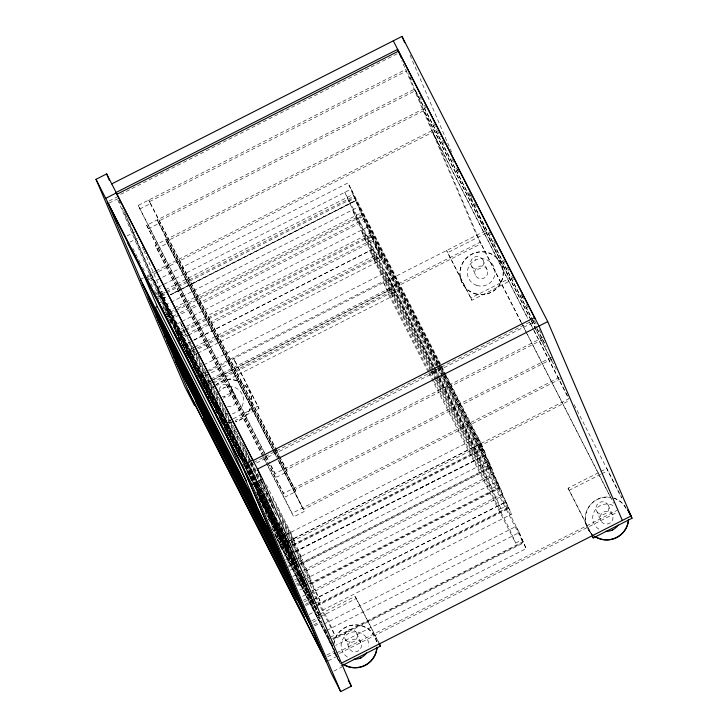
<?xml version="1.0" encoding="UTF-8"?>
<svg xmlns="http://www.w3.org/2000/svg" width="728" height="728" viewBox="0 0 728 728"><rect width="100%" height="100%" fill="white"/><g stroke="black" fill="none" stroke-linecap="round" stroke-linejoin="round"><path stroke-width="0.55" stroke-dasharray="3.64 2.73" d="M223.451 388.06L224.288 387.487M475.011 260.233L475.848 259.65M120.611 194.331L182.391 162.936M183.411 162.426L245.19 131.031M246.201 130.512L397.106 53.836M109.191 200.955L116.926 197.024M109.064 203.139L117.772 198.717M265.311 454.873L138.165 205.423L406.169 69.233M149.504 201.638L406.87 70.853M139.712 209.027L150.35 203.622L148.812 200.018L276.485 449.904M264 455.501L146.674 225.28L414.678 89.089L532.532 319.756M127.036 235.927L134.771 231.995M148.221 228.883L158.859 223.469L157.321 219.874L279.306 458.631M129.739 242.233L137.474 238.293M262.69 456.137L155.182 245.136L423.186 108.945L530.703 319.383M156.729 248.739L167.367 243.325L165.829 239.721L273.346 450.159M154.891 271.435L150.842 273.491L287.824 541.596L568.886 398.762L529.602 321.876M155.901 270.925L431.913 130.667L529.092 320.866M140.44 279.379L143.343 277.905M147.22 275.93L151.087 273.965M157.603 272.026L151.542 275.111L247.684 463.29M158.613 271.517L432.605 132.287L527.718 318.436M147.829 277.086L151.697 275.12L127.646 219.01M148.758 279.534L152.634 277.568L289.125 544.717L281.381 548.657M150.569 280.744L153.472 279.27L159.414 293.129L156.511 294.603M481.108 443.47L347.993 182.928L154.509 281.308L162.581 298.962L166.63 296.906M155.901 293.448L158.804 291.974L256.32 482.791M159.423 292.783L164.492 290.208M165.502 289.689L352.934 194.449L347.993 182.928M445.563 375.348L483.255 449.322L289.753 547.647L161.034 295.714L160.533 294.54L165.593 291.964M166.612 291.455L354.036 196.205L445.045 374.338M158.413 296.56L160.351 295.577L255 480.88M161.034 295.714L354.536 197.379L354.036 196.205M161.498 296.442L167.786 293.248M433.06 366.393L348.721 201.301L355.009 198.107M159.259 298.262L161.188 297.27L167.367 311.684L165.429 312.667M162.053 298.908L166.102 296.842L162.071 298.962L170.534 317.508L178.633 313.395M438.939 363.791L355.555 200.573L170.152 294.785L355.573 200.628M170.689 294.84L356.092 200.628L351.151 189.107L157.667 287.487L162.581 298.962M162.126 304.058L166.002 302.093L247.447 461.507M165.229 305.141L358.713 206.752L364.036 219.183L179.652 312.876M164.828 310.365L168.696 308.399L144.208 251.242M167.376 311.329L173.455 308.244M174.465 307.726L360.879 213.004L355.555 200.573M245.491 464.009L168.978 314.259L168.477 313.086L173.546 310.51M177.596 308.454L361.989 214.76L490.708 466.694L491.209 467.867L300.737 564.655M166.603 314.505L170.479 312.539L176.422 326.408L173.519 327.882M168.978 314.259L175.057 311.165M176.076 310.656L362.489 215.925L361.989 214.76M169.451 314.987L175.739 311.793M433.251 369.751L356.665 219.856L362.954 216.662M167.203 316.807L169.142 315.825L176.085 332.032M437.828 364.901L364.273 220.921L170.798 319.31L176.094 331.677L244.39 465.128M170.27 320.32L173.173 318.846L256.684 482.291M169.842 322.067L173.719 320.102M181.044 321.885L173.947 325.489L179.252 337.865L188.37 333.224M182.055 321.366L367.431 227.1L372.763 239.53L189.38 332.714M175.293 332.023L369.606 233.351L364.273 220.921M184.794 331.003L177.705 334.607L177.204 333.442L184.293 329.839M185.303 329.32L370.707 235.108L499.426 487.041L499.927 488.215L309.464 585.003M185.804 330.494L371.207 236.272L370.707 235.108M178.169 335.335L184.466 332.141L180.216 322.24L251.133 461.042M436.281 378.96L365.392 240.204L371.68 237.01M177.996 338.329L180.899 336.855L245.846 463.973M179.516 339.658L187.597 335.49M188.634 335.026L373 241.277L436.718 366.002M179.734 339.639L181.663 338.656M182.646 345.782L189.744 342.178M193.794 340.122L376.158 247.456L381.481 259.878L199.117 352.543M182.437 345.936L189.762 342.233M193.821 340.176L376.176 247.511M184.821 352.034L193.939 347.392M194.949 346.883L378.323 253.699L373 241.277M185.922 353.79L379.434 255.455L435.763 365.902M186.423 354.955L194.531 350.841M198.58 348.776L379.934 256.629L379.434 255.455M188.689 354.773L193.184 352.498L188.934 342.588L250.023 462.153M430.512 370.952L374.11 260.551L380.398 257.357M188.989 357.694L198.107 353.062M192.711 370.452L202.821 365.247M203.858 364.792L386.195 272.072L434.398 366.411M195.868 376.631L389.353 278.251L396.223 294.276L216.899 385.403M198.034 376.786L485.321 230.803M199.991 378.533L234.725 360.888L233.761 358.631L259.013 408.417L235.199 420.52M471.871 300.255L470.907 298.007L509.609 278.342L510.574 280.589L471.871 300.255L447.584 252.716L486.286 233.051L468.295 191.082M199.745 384.721L209.873 379.57M210.893 379.061L480.289 242.16L522.158 324.115M200.573 385.913L210.701 380.762M211.721 380.253L393.065 288.097L386.195 272.072M202.466 385.312L212.594 380.162M213.613 379.652L480.98 243.78L407.962 73.419M201.674 387.669L210.792 383.037M211.812 382.519L394.176 289.853L437.583 375.002M202.184 388.843L394.676 291.027L394.176 289.853M204.331 388.716L207.926 386.887L202.138 373.382L248.212 463.572M428.182 371.926L388.852 294.949L395.14 291.755M205.76 391.063L215.888 385.913M223.314 423.814L232.25 419.283M233.242 418.773L258.049 406.169M224.279 426.071L231.231 422.54M227.1 434.17L235.808 429.738M230.767 439.976L238.511 436.045M253.863 462.353L534.398 319.801M245.072 466.948L253.772 462.526M245.682 468.104L253.417 464.173M256.584 462.944L535.089 321.421M543.152 337.337L275.139 473.528L270.488 464.419M542.833 339.476L286.477 469.742L280.799 458.613M285.786 468.122L287.332 471.717L276.686 477.131L270.479 464.992M259.295 503.776L267.03 499.845L257.239 480.671M551.66 357.193L283.656 493.384L269.178 465.056M552.352 358.813L294.986 489.589L158.012 221.494L415.379 90.709L532.195 319.355M279.825 459.641L295.841 491.573L285.194 496.978L264.519 456.511M263.927 509.1L269.733 506.151L258.586 480.143M265.702 513.24L271.508 510.292L277.45 524.151L271.644 527.108M268.404 519.537L274.21 516.589M268.941 520.802L274.747 517.854M559.159 377.559L292.165 513.231L155.182 245.136M560.86 378.669L303.503 509.445L278.688 460.888M278.515 460.278L304.349 511.429L293.702 516.835L267.859 466.248M274.392 530.758L279.224 528.3L285.403 542.706L279.598 545.654M277.086 537.055L281.927 534.598L256.156 484.156M277.859 538.856L282.701 536.4M285.431 535.062L477.923 437.237L486.022 454.945L295.559 551.733M278.997 543.352L286.732 539.421L279.607 522.795M279.834 545.054L287.578 541.122M288.616 541.295L481.081 443.425L486.022 454.945M291.546 541.668L569.587 400.391M279.798 547.993L288.506 543.561M290.072 543.661L294.567 541.377L290.709 532.377M439.275 378.542L475.493 449.44L481.781 446.246M281.372 549.795L287.178 546.846L294.121 563.053L288.315 566.002M292.292 544.935L482.755 448.148M293.411 545.035L482.864 448.767M284.075 556.101L289.881 553.153L245.545 466.384M292.01 553.271L295.049 551.733M295.595 551.451L485.512 454.945M285.613 559.705L291.418 556.747L254.827 485.121M286.714 561.361L294.449 557.43L288.934 544.553M287.56 563.062L295.295 559.122L256.52 483.228M288.488 565.501L296.223 561.57M288.133 567.158L296.842 562.726L279.07 521.175M299.818 561.297L302.52 559.932L298.271 550.022M438.429 379.88L483.447 467.986L489.735 464.792M300.236 563.481L490.708 466.694M298.325 565.128L490.818 467.312L485.485 454.891L291.983 553.225L300.464 571.826L297.816 565.638M290.09 570.142L295.896 567.194L302.848 583.401L298.007 585.858M303.503 570.279L493.975 473.491L488.643 461.07L295.168 559.459L297.37 564.61M292.793 576.449L298.598 573.5L256.848 491.773M300.728 573.628L494.212 475.238L499.535 487.669L306.033 585.995L300.7 573.573M294.658 579.916L302.402 575.975M295.504 581.608L303.248 577.677L255.501 484.184M304.896 579.288L497.37 481.417L502.693 493.848L312.23 590.635M296.442 584.056L304.177 580.125L311.12 596.332L303.385 600.263M297.051 585.212L304.786 581.281L254.636 483.119M308.545 581.645L311.238 580.28L306.998 570.379M436.8 379.971L492.164 488.342L498.453 485.139M308.963 583.829L499.426 487.041M299.781 590.008L304.623 587.542L317.59 617.799M302.484 596.305L307.325 593.848L265.565 512.13M309.446 593.975L502.93 495.586L511.42 514.195L320.948 610.983M304.231 601.956L311.966 598.025L244.635 466.193M313.595 599.581L506.087 501.765L511.42 514.195M313.622 599.635L506.115 501.82L441.359 375.066M305.159 604.404L312.904 600.473L254.664 486.486M305.769 605.56L313.513 601.628M313.668 603.821L319.965 600.627L315.715 590.726M431.031 371.963L500.891 508.69L507.179 505.496M317.681 604.185L508.153 507.398L508.654 508.563L315.142 606.897L256.747 492.401M316.78 605.314L508.262 508.017M309.082 614.45L314.887 611.493L272.099 527.755M319.474 614.468L316.489 615.979L317.463 618.227L319.446 617.217M320.466 613.959L355.191 596.314L378.96 642.833M591.755 534.898L568.049 488.142L599.808 472.008M600.8 471.507L606.752 468.477L621.667 498.043M311.784 620.747L319.847 616.68M320.438 616.716L356.156 598.562L355.191 596.314M569.014 490.399L600.773 474.265M601.765 473.755L607.716 470.734M312.949 622.303L320.693 618.372M313.877 624.751L321.621 620.82M314.496 625.907L322.231 621.976M323.642 624.196L516.134 526.38L526.162 548.594L335.69 645.381M326.817 630.43L519.292 532.559L439.029 375.475M330.212 637.309L334.707 635.025L328.91 621.521L304.595 573.919M428.701 372.936L515.633 543.088L521.921 539.894M332.423 638.574L522.895 541.787L523.396 542.961L332.924 639.748M333.551 638.684L523.004 542.415M326.845 655.009L334.589 651.078M327.691 656.702L335.435 652.77M336.727 652.825L617.262 510.264M339.448 653.416L616.944 512.403M328.264 660.797L336.973 656.374M333.87 671.107L341.605 667.176M483.01 260.042L482.091 258.64A6.516 6.406 -23.2 0 0 471.262 265.665L476.267 276.604A6.516 6.406 -23.2 0 0 487.096 269.588L483.01 260.042A6.516 6.406 -23.2 0 1 472.181 267.058L471.262 265.665M487.096 269.588L486.177 268.186A6.516 6.406 -23.2 0 0 475.348 275.211M608.326 505.323L607.407 503.922A6.516 6.406 -23.2 0 0 596.578 510.947L601.592 521.894A6.516 6.406 -23.2 0 0 612.421 514.869L608.326 505.323A6.516 6.406 -23.2 0 1 597.497 512.348L596.578 510.947M612.421 514.869L611.502 513.467A6.516 6.406 -23.2 0 0 600.673 520.493M227.473 406.297A6.516 6.406 -23.2 0 0 235.535 397.415L230.53 386.468A6.516 6.406 -23.2 0 0 219.101 390.235M235.535 397.415L234.625 396.014A6.516 6.406 -23.2 0 0 223.551 398.134M356.766 633.151L355.846 631.758A6.516 6.406 -23.2 0 0 345.017 638.775L350.031 649.722A6.516 6.406 -23.2 0 0 360.861 642.697L356.766 633.151A6.516 6.406 -23.2 0 1 345.936 640.176L345.017 638.775M360.861 642.697L359.941 641.304A6.516 6.406 -23.2 0 0 349.112 648.32M457.348 169.397L458.895 172.427M521.958 295.859L523.505 298.889M409.964 76.922L411.52 79.962M419.792 96.151L421.339 99.181M424.442 105.251L425.989 108.29M433.742 123.469L436.846 129.538M437.364 130.549L440.467 136.618M442.533 140.668L445.117 145.718M451.833 158.877L453.908 162.917M456.492 167.977L458.558 172.026M469.924 194.285L472.508 199.345M474.583 203.385L476.649 207.434M489.052 231.713L490.599 234.753M493.702 240.822L495.768 244.872M503.53 260.042L505.077 263.081M507.143 267.131L509.727 272.181M511.793 276.231L514.378 281.29M521.102 294.44L523.168 298.489M526.271 304.559L527.818 307.598M534.543 320.748L537.128 325.807M539.193 329.848L540.74 332.887M533.051 320.766L536.673 327.855M537.182 328.865L544.426 343.024M532.714 320.365L536.327 327.445M536.845 328.464L546.155 346.674M531.222 320.393L535.353 328.483M535.872 329.493L553.453 363.891M530.885 319.983L423.887 110.565L166.521 241.35L273.519 450.769M531.313 320.821L557.148 371.389M574.201 404.759L621.739 497.806M486.286 233.051L510.574 280.589M529.784 322.486L533.396 329.566M533.915 330.576L568.55 398.362M522.677 325.125L526.808 333.215M527.327 334.225L611.584 499.135M521.048 322.204L476.613 235.226L401.801 60.679M521.303 322.695L525.698 331.313M525.953 331.804L613.549 503.248M470.907 298.007L446.619 250.468L447.584 252.716M568.049 488.142L592.337 535.681M354.536 197.379L444.999 374.447M445.518 375.457L483.255 449.322M352.934 194.449L356.092 200.628M439.439 364.746L443.598 372.909M444.089 373.864L488.67 461.124M360.879 213.004L439.512 366.685M440.031 367.695L443.652 374.784M444.162 375.794L493.975 473.491M438.329 365.856L442.488 374.01M442.979 374.975L497.388 481.472M369.606 233.351L437.892 366.803M438.411 367.813L442.551 375.903M443.061 376.913L502.693 493.848M437.219 366.967L440.859 374.11M437.837 369.779L508.654 508.563M378.323 253.699L381.481 259.878M434.889 367.376L438.538 374.52M434.916 368.586L344.863 192.301L348.721 201.301M435.417 369.542L439.057 376.685M439.557 377.641L471.662 440.495L475.493 449.44M439.648 378.851L523.396 542.961M435.135 370.443L438.757 377.532M438.347 378.132L352.425 209.946L356.665 219.856M438.838 379.088L479.224 458.139M433.77 370.761L437.91 378.86M432.578 370.115L361.143 230.303L365.392 240.204M433.069 371.08L487.942 478.487M430.949 370.215L369.87 250.65L374.11 260.551M431.44 371.171L435.608 379.324M436.099 380.289L496.669 498.835L500.891 508.69M429.138 371.635L383.065 281.445L388.852 294.949M429.638 372.59L433.797 380.753M434.298 381.709L509.864 529.629L515.633 543.088M234.725 360.888L259.013 408.417M356.156 598.562L378.378 642.05M276.658 450.514L280.617 458.003M150.35 203.622L274.92 447.438M275.439 448.448L279.061 455.537M279.579 456.547L287.332 471.717M158.859 223.469L295.841 491.573M273.855 451.169L277.996 459.268M274.037 451.779L276.622 456.838M167.367 243.325L272.299 448.703M272.818 449.713L276.44 456.793M278.506 460.842L304.349 511.429M138.165 205.423L265.838 455.319M266.357 456.329L269.97 463.408M265.829 455.883L268.414 460.942M146.674 225.28L262.981 452.916M265.047 456.957L268.659 464.045M263.208 457.148L267.34 465.238M266.384 484.775L290.727 532.432M272.836 498.844L294.567 541.377M276.54 507.489L298.298 550.077M197.989 355.346L199.545 358.385M279.234 514.35L302.52 559.932M251.624 462.007L260.961 480.289M261.461 481.244L264.582 487.378M282.155 521.758L307.016 570.424M184.466 332.141L250.696 461.779M251.215 462.799L267.777 495.204M269.842 499.253L271.398 502.293M286.404 531.668L287.951 534.707M288.47 535.717L311.238 580.28M250.514 463.108L258.304 478.36M260.351 482.355L273.828 508.745M291.91 544.135L315.743 590.781M193.184 352.498L249.586 462.89M250.104 463.9L258.904 481.117M259.414 482.127L275.976 514.541M298.225 558.094L319.965 600.627M247.957 462.517L256.72 479.661M248.712 464.537L257.53 481.809M258.021 482.764L286.504 538.52M248.193 464.3L257.503 482.509M258.021 483.519L288.516 543.215M257.084 483.11L292.793 552.989M311.939 590.463L334.707 635.025M160.533 294.54L289.753 547.647M255.483 481.772L296.842 562.726M246.364 464.983L255.637 483.146M168.477 313.086L297.197 565.028M246.009 465.019L255.31 483.228M255.828 484.238L297.697 566.202M166.757 310.528L245.345 464.337M245.709 465.019L255.164 483.565M168.295 314.123L243.807 462.216M245.855 465.92L254.136 482.418M188.843 355.401L245.036 465.374M190.39 359.004L244.517 464.937M245.027 465.947L254.309 484.111M177.204 333.442L306.424 586.55M244.908 466.138L254.209 484.357M254.727 485.367L309.191 592.173L304.331 580.835M175.475 330.876L242.688 462.426M178.569 337.51L180.635 341.559M182.71 345.609L186.841 353.699M187.36 354.718L190.463 360.788M193.047 365.847L195.113 369.897M197.698 374.956L199.772 378.997M200.282 380.016L209.591 398.225M210.11 399.244L213.732 406.324M215.797 410.374L217.863 414.423M220.448 419.483L222.513 423.523M224.588 427.573L232.341 442.751M232.86 443.762L236.991 451.861M237.51 452.871L240.613 458.94M247.338 472.099L252.507 482.218M253.026 483.228L312.995 600.618M132.833 248.284L140.559 263.418M142.624 267.449L145.2 272.5M147.265 276.531L148.812 279.561M150.869 283.592L152.416 286.623M154.482 290.654L160.661 302.766M162.726 306.797L164.273 309.828M166.339 313.859L167.877 316.889M169.942 320.93L171.489 323.951M178.187 337.064L194.349 368.441M195.377 370.452L198.717 377.231M200.018 379.534L213.422 405.769M215.488 409.8L217.317 413.641M219.092 416.871L221.494 421.821M221.667 421.912L226.135 430.912M226.308 430.994L232.496 443.097M232.842 444.025L236.1 450.159M238.165 454.199L240.231 458.231M246.41 470.343L252.525 482.564M256.848 492.355L300.145 577.104M256.729 492.565L317.463 611.647M259.541 498.653L319.328 615.67M259.168 497.952L319.656 616.352M259.159 498.516L320.165 617.926M261.962 505.059L263.509 508.089M265.702 513.304L325.807 630.949M272.008 527.809L329.884 641.295L329.384 640.121M274.72 533.952L335.717 653.335M274.902 534.561L335.89 653.944M276.485 537.974L335.945 654.345M336.063 654.636L339.676 661.716M410.064 55.21L451.724 152.416M519.292 532.559L526.162 548.594M479.197 458.085L483.447 467.986M487.924 478.433L492.164 488.342M259.978 476.731L261.316 479.852M261.762 480.89L273.81 508.99M275.484 512.812L276.831 515.952M302.803 576.64L319.383 615.242M325.553 629.711L330.457 641.159M330.903 642.205L341.159 666.138M260.906 479.151L273.819 509.291M297.106 563.627L298.435 566.721M312.904 600.473L319.41 615.67M331.012 642.733L334.143 650.031M288.042 542.851L292.519 553.28L284.421 535.571M312.585 600.1L317.909 612.53M326.235 631.95L332.651 646.919L322.622 624.715M309.427 593.921L314.751 606.342M243.452 444.835L249.695 459.404M250.141 460.424L258.149 479.133M142.424 247.092L143.78 250.25M178.196 330.548L184.366 344.954M186.141 349.094L193.093 365.301M165.201 305.087L170.534 317.508M178.296 337.182L179.598 340.222M124.379 211.666L125.717 214.787M125.962 215.452L177.905 336.545M178.351 337.583L179.689 340.704M118.91 200.619L120.247 203.758M122.04 207.935L171.763 323.951M117.79 199.936L167.749 316.489M168.195 317.526L169.533 320.657M590.754 532.996A21.704 21.349 -23.2 0 1 610.437 497.415M613.74 498.18A21.704 21.349 -23.2 0 1 626.28 508.745M594.03 535.799A21.704 21.349 -23.2 0 1 610.364 497.242M613.668 498.007A21.704 21.349 -23.2 0 1 626.207 508.572M598.926 529.211A13.887 13.659 -23.2 0 1 594.967 510.292A13.887 13.659 -23.2 0 1 614.159 506.151M333.779 644.134A21.704 21.349 -23.2 0 1 376.84 643.87M339.121 660.66A21.704 21.349 -23.2 0 1 333.752 648.603M347.374 657.047A13.887 13.659 -23.2 0 1 348.767 633.342A13.887 13.659 -23.2 0 1 368.814 646.145M339.193 660.833A21.704 21.349 -23.2 0 1 334.17 650.987M333.852 644.307A21.704 21.349 -23.2 0 1 376.576 641.832M231.449 387.869A6.516 6.406 -23.2 0 1 221.876 396.005M215.588 385.13A21.704 21.349 -23.2 0 1 249.067 390.627A21.704 21.349 -23.2 0 1 235.453 421.594M230.976 422.322A21.704 21.349 -23.2 0 1 220.029 420.083M208.454 398.853A21.704 21.349 -23.2 0 1 213.977 386.723M215.661 385.303A21.704 21.349 -23.2 0 1 249.14 390.8A21.704 21.349 -23.2 0 1 235.526 421.776M233.315 422.249A21.704 21.349 -23.2 0 1 221.13 420.739M208.536 399.026A21.704 21.349 -23.2 0 1 214.05 386.896M218.091 392.838A13.887 13.659 -23.2 0 1 241.132 392.401A13.887 13.659 -23.2 0 1 232.469 413.604M227.955 413.841A13.887 13.659 -23.2 0 1 217.617 393.602M474.72 293.521A21.704 21.349 -23.2 0 0 502.739 268.541A21.704 21.349 -23.2 0 0 467.139 257.303A21.704 21.349 -23.2 0 0 474.72 293.521M474.793 293.693A21.704 21.349 -23.2 0 0 502.811 268.723A21.704 21.349 -23.2 0 0 467.221 257.475A21.704 21.349 -23.2 0 0 474.793 293.693M476.867 285.449A13.887 13.659 -23.2 0 0 494.794 269.469A13.887 13.659 -23.2 0 0 472.017 262.271A13.887 13.659 -23.2 0 0 476.867 285.449"/><path stroke-width="1.09" d="M360.36 658.249L361.206 657.675M611.92 530.421L612.758 529.847M194.476 405.432L184.757 386.422L95.996 179.325L106.643 173.919L262.562 479.097L351.324 686.195L340.677 691.6L330.967 672.59L242.206 465.492L252.844 460.078M111.739 183.902L402.002 36.4L547.72 321.612L632.004 518.263L593.302 537.937L592.274 535.908M116.107 192.456L397.661 49.386L401.246 57.74M105.715 198.334L116.353 192.929L117.244 195.013M138.184 261.934L157.293 306.524L155.355 307.507L256.392 505.25M205.141 418.172L203.212 419.155L304.24 616.907M253.089 460.551L534.643 317.481M547.72 321.612L257.457 469.114L260.597 476.43M340.677 691.6L251.915 484.502L262.562 479.097M340.777 663.517L631.04 516.015L627.936 509.946M341.741 665.765L380.444 646.1L379.479 643.843M393.293 40.823L539.011 326.035L622.331 520.438M534.898 318.273L398.434 51.178L116.88 194.258L252.825 460.333M627.873 510.173L632.004 518.263M378.897 643.061L380.444 646.1M95.996 179.325L251.915 484.502M107.253 201.938L243.744 469.087M127.8 243.216L228.838 440.959M157.293 306.524L246.464 481.062M348.257 680.189L351.324 686.195M140.44 279.379L276.931 546.528M141.987 282.974L278.478 550.131M162.535 324.251L264.109 523.259M148.166 297.388L284.657 564.537M149.704 300.983L286.195 568.14M170.252 342.26L272.054 541.805M156.111 315.934L292.601 583.082M157.657 319.537L294.148 586.686M178.205 360.806L279.234 558.558M179.743 364.409L280.781 562.162M164.837 336.281L301.328 603.43M166.375 339.885L302.866 607.034M186.923 381.163L287.96 578.906M188.47 384.757L289.498 582.509M173.555 356.629L310.046 623.787M175.102 360.233L311.593 627.381M195.65 401.51L296.678 599.253M188.297 391.027L324.788 658.176M189.844 394.631L326.335 661.779M402.002 36.4L404.686 42.67M592.337 535.681L593.302 537.937M276.094 544.826L243.134 467.931L108.099 203.64L141.059 280.535M277.869 548.976L283.811 562.835L148.776 298.544L142.834 284.675M285.585 566.985L291.755 581.39L156.72 317.089L150.55 302.684M293.539 585.53L300.482 601.738M302.257 605.878L309.2 622.085M310.974 626.226L323.942 656.483M226.135 434.661L259.086 511.556M106.643 173.919L109.318 180.162M158.504 321.23L165.447 337.437M167.222 341.578L174.165 357.785M175.939 361.934L188.907 392.183M628.473 519.401A21.704 21.349 -23.2 0 1 594.958 536.427M628.546 519.574A21.704 21.349 -23.2 0 1 595.031 536.6M618.118 525.07A13.887 13.659 -23.2 0 1 605.732 531.358M376.913 647.228A21.704 21.349 -23.2 0 1 343.398 664.264M376.986 647.401A21.704 21.349 -23.2 0 1 343.47 664.437M366.557 652.898A13.887 13.659 -23.2 0 1 354.181 659.195"/></g></svg>
